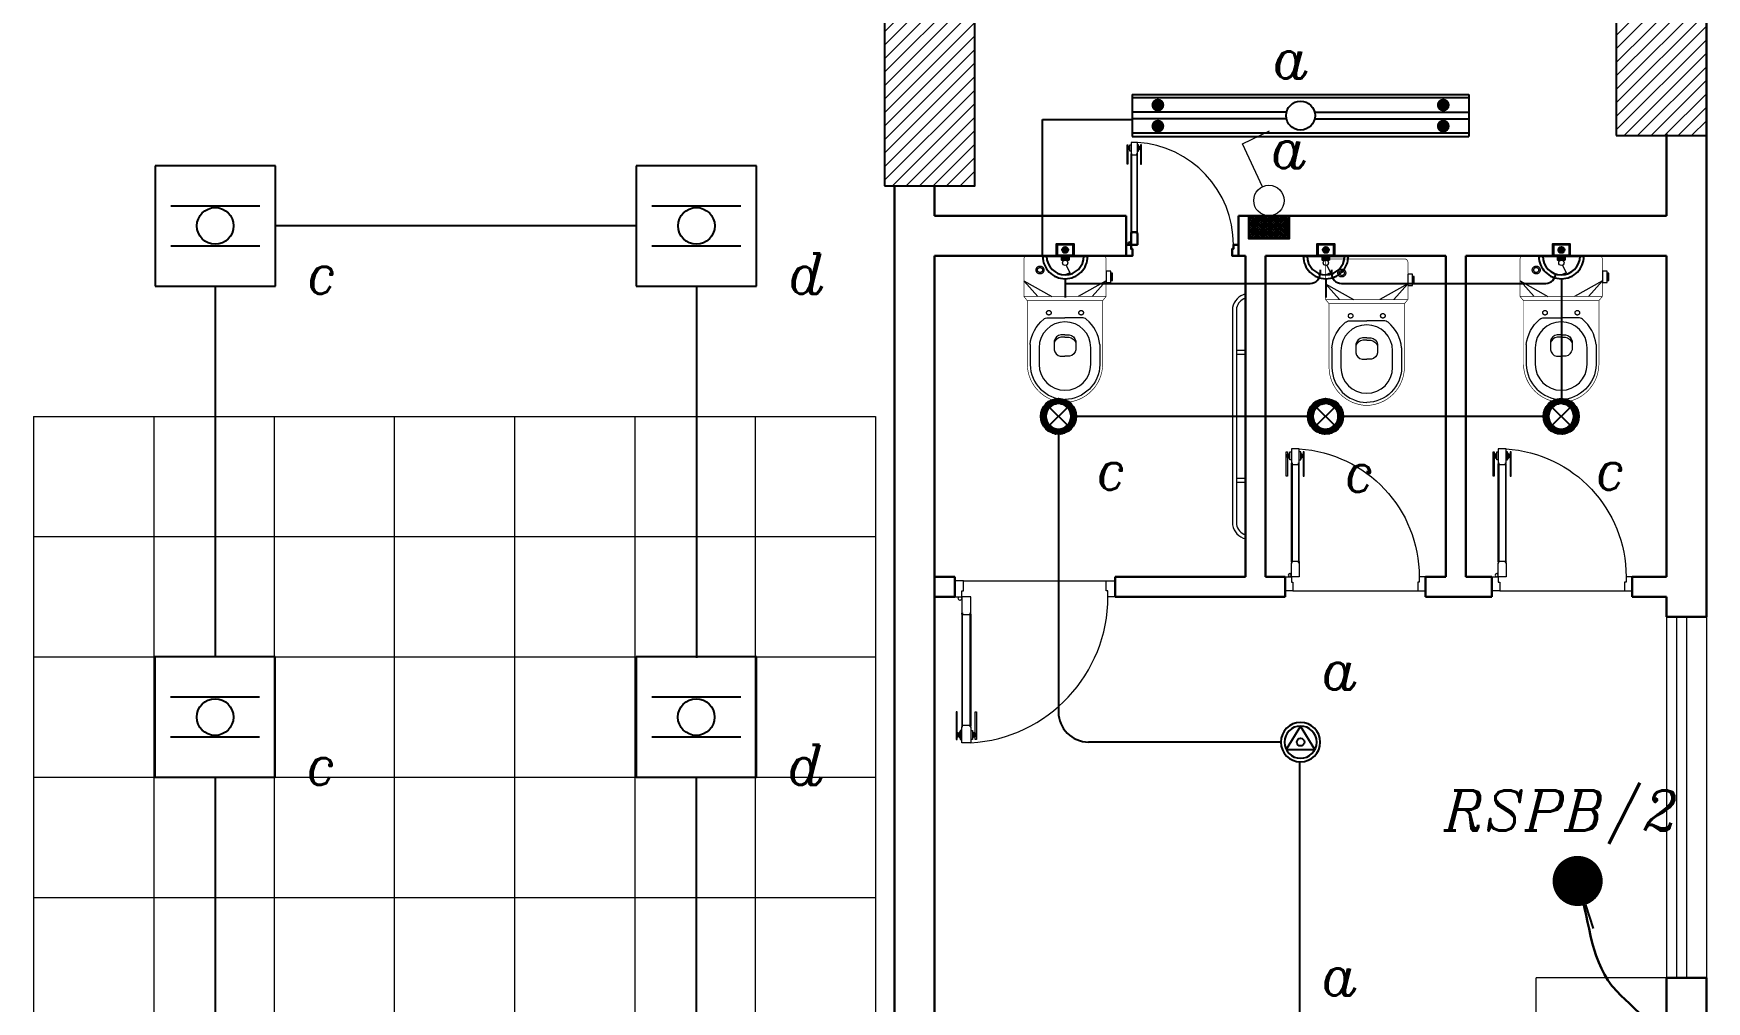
# Model space of a CAD drawing. Extents: x 990 to 1091, y 469 to 823.
# Drawn here: x 1048.02 to 1056.36, y 686.2 to 691.03 of the extents above; entities that cross this region are included whole.
import ezdxf

# ---------------------------------------------------------------- set-up
doc = ezdxf.new("R2010")
doc.units = 0
doc.header["$MEASUREMENT"] = 0
doc.linetypes.add('DASHED', pattern=[19.05, 12.7, -6.35])
doc.linetypes.add('DASHED2', pattern=[0.375, 0.25, -0.125])
doc.layers.get('0').update_dxf_attribs({"color": 252, "linetype": 'CONTINUOUS', "lineweight": 30})
for name, color, linetype, lineweight in [('Column', 252, 'CONTINUOUS', 25), ('DOOR', 252, 'CONTINUOUS', 9), ('elev', 252, 'CONTINUOUS', 9), ('Elevation', 252, 'CONTINUOUS', 18), ('Furn', 252, 'CONTINUOUS', 9), ('hatch', 252, 'CONTINUOUS', 9), ('LIGHT 2', 252, 'CONTINUOUS', 9), ('Wall', 252, 'CONTINUOUS', 30), ('WINDOW', 252, 'CONTINUOUS', 5)]:
    doc.layers.add(name, color=color, linetype=linetype, lineweight=lineweight)
for name, color, linetype in [('E-LIGHTING', 2, 'CONTINUOUS'), ('E-SWITCHES', 4, 'CONTINUOUS'), ('E-WIRING', 3, 'CONTINUOUS'), ('TEXT-ELC', 3, 'CONTINUOUS')]:
    doc.layers.add(name, color=color, linetype=linetype)
doc.styles.add('ROMANS', font='italic8.shx')
doc.dimstyles.get("Standard").update_dxf_attribs({"dimtxt": 0.12, "dimasz": 0.05, "dimexe": 0.18, "dimexo": 0.0625, "dimgap": 0.09, "dimtad": 0, "dimtih": 1, "dimtoh": 1, "dimzin": 0, "dimdsep": 46, "dimtxsty": 'Standard', "dimblk": 'DOT', "dimcen": 0.09, "dimadec": 0, "dimazin": 0, "dimtfac": 1, "dimtofl": 0, "dimtmove": 0, "dimatfit": 3, "dimldrblk": 'DOT', "dimfxl": 1, "dimtolj": 1, "dimtzin": 0, "dimarcsym": 0})

# ---------------------------------------------------------------- blocks, each defined once
blk = doc.blocks.new('A$C5C187BFD')
at = {"layer": 'Furn'}
for points in [[(0.0335, 0.1794), (0.0584, 0.1794), (0.0584, 0.1897), (0.0335, 0.1897)], [(0.0384, 0.1897), (0.0541, 0.1897), (0.0541, 0.1934), (0.0384, 0.1934)]]:
    blk.add_lwpolyline(points, close=True, dxfattribs=at)
at = {"layer": 'Furn', "const_width": 0.0014}
for points in [[(0.0978, 0.09), (0.0978, 0.1719), (0.0887, 0.1794), (0.0074, 0.1794, 0.463455), (0.0007, 0.1715), (0.0007, 0.09)], [(0.0978, 0.1719), (0.2367, 0.1719, -0.40227), (0.3187, 0.09)], [(0.0978, 0.09), (0.0978, 0.0082), (0.0887, 0.0007), (0.0074, 0.0007, -0.463455), (0.0007, 0.0086), (0.0007, 0.09)], [(0.0978, 0.0082), (0.2367, 0.0082, 0.40227), (0.3187, 0.09)]]:
    blk.add_lwpolyline(points, format="xyb", dxfattribs=at)
at = {"layer": 'Furn'}
for points in [[(0.0887, 0.1491), (0.0547, 0.1794), (0.0887, 0.1188)], [(0.1962, 0.1139), (0.1962, 0.114)], [(0.0887, 0.031), (0.0547, 0.0007), (0.0887, 0.0613)], [(0.1962, 0.0662), (0.1962, 0.0661)]]:
    blk.add_lwpolyline(points, dxfattribs=at)
at = {"layer": 'Furn', "const_width": 0.0014}
for points in [[(0.0887, 0.1794), (0.0887, 0.09)], [(0.0887, 0.0007), (0.0887, 0.09)]]:
    blk.add_lwpolyline(points, dxfattribs=at)
at = {"layer": 'Furn'}
for points in [[(0.1933, 0.1658, 0.198896), (0.1382, 0.1363, 0.197766), (0.1352, 0.1272), (0.1352, 0.09)], [(0.1933, 0.1658), (0.2366, 0.1658, -0.402045), (0.3125, 0.0899)], [(0.1717, 0.09), (0.1717, 0.0991, -0.300542), (0.1858, 0.1136), (0.2044, 0.1136, -0.297055), (0.2185, 0.1002), (0.2185, 0.09)], [(0.1769, 0.09), (0.1769, 0.0987, -0.279178), (0.1895, 0.1136, -1.386683)], [(0.1933, 0.0143, -0.198896), (0.1382, 0.0438, -0.197766), (0.1352, 0.0529), (0.1352, 0.09)], [(0.1717, 0.09), (0.1717, 0.081, 0.300542), (0.1858, 0.0665), (0.2044, 0.0665, 0.297055), (0.2185, 0.0798), (0.2185, 0.09)], [(0.1769, 0.09), (0.1769, 0.0813, 0.279178), (0.1895, 0.0665, 1.386683)], [(0.1933, 0.0143), (0.2366, 0.0143, 0.402045), (0.3125, 0.0902)]]:
    blk.add_lwpolyline(points, format="xyb", dxfattribs=at)
blk.add_lwpolyline([(0.2, 0.0338), (0.2362, 0.0338, 1), (0.2362, 0.1462), (0.2, 0.1462, 1)], format="xyb", close=True, dxfattribs=at)
at = {"layer": 'Furn', "linetype": 'DASHED2'}
for centre, radius in [((0.1241, 0.1251), 0.00494), ((0.0312, 0.0358), 0.00853), ((0.0312, 0.0358), 0.00538), ((0.1241, 0.055), 0.00494)]:
    blk.add_circle(centre, radius, dxfattribs=at)
blk = doc.blocks.new('d5')
at = {"layer": 'DOOR'}
for p, q in [((94.4132, -72.6216), (94.4132, -72.0617)), ((94.4171, -72.0617), (94.4171, -72.6216)), ((94.4545, -72.0617), (94.4545, -72.6216)), ((94.4584, -72.6216), (94.4584, -72.0617)), ((94.4491, -72.7861), (93.738, -72.7861))]:
    blk.add_line(p, q, dxfattribs=at)
for points in [[(94.3909, -72.1329), (94.3845, -72.1329), (94.3845, -71.995), (94.3909, -71.995)], [(94.4545, -72.0573), (94.4545, -72.0661), (94.4171, -72.0661), (94.4171, -72.0573), (94.4136, -72.0573), (94.4136, -71.9773), (94.4136, -71.9773), (94.458, -71.9773), (94.458, -72.0573)], [(94.4807, -72.1329), (94.4871, -72.1329), (94.4871, -71.995), (94.4807, -71.995)], [(94.4002, -72.0093), (94.3951, -72.0093), (94.3951, -72.0255), (94.4002, -72.0255)], [(94.4713, -72.0093), (94.4765, -72.0093), (94.4765, -72.0255), (94.4713, -72.0255)], [(94.4545, -72.6261), (94.4545, -72.6172), (94.4171, -72.6172), (94.4171, -72.6261), (94.4136, -72.6261), (94.4136, -72.7061), (94.4136, -72.7061), (94.458, -72.7061), (94.458, -72.6261)], [(93.6936, -72.7861), (93.6936, -72.7061), (93.7292, -72.7061), (93.7292, -72.7364), (93.7381, -72.7364), (93.738, -72.7861)], [(94.4936, -72.7861), (94.4936, -72.7061), (94.458, -72.7061), (94.458, -72.7364), (94.4491, -72.7364), (94.4491, -72.7861)]]:
    blk.add_lwpolyline(points, close=True, dxfattribs=at)
for points in [[(94.4047, -72.0312), (94.4002, -72.0312), (94.4002, -72.0036), (94.4047, -72.0036)], [(94.4136, -72.0395), (94.4047, -72.0395), (94.4047, -71.995), (94.4136, -71.995)], [(94.458, -72.0395), (94.4669, -72.0395), (94.4669, -71.995), (94.458, -71.995)], [(94.4669, -72.0312), (94.4713, -72.0312), (94.4713, -72.0036), (94.4669, -72.0036)]]:
    blk.add_lwpolyline(points, dxfattribs=at)
for points in [[(94.3909, -72.0095, -1), (94.3951, -72.0095), (94.3951, -72.0095), (94.3951, -72.0252), (94.3951, -72.0252, -1), (94.3909, -72.0252), (94.3909, -72.0252)], [(94.4171, -72.0657), (94.4171, -72.0657, -1), (94.4171, -72.0577)], [(94.4545, -72.0657), (94.4545, -72.0657, 1), (94.4545, -72.0577)], [(94.4807, -72.0095, 1), (94.4765, -72.0095), (94.4765, -72.0095), (94.4765, -72.0252), (94.4765, -72.0252, 1), (94.4807, -72.0252), (94.4807, -72.0252)], [(94.4171, -72.6177), (94.4171, -72.6177, 1), (94.4171, -72.6256)], [(94.4545, -72.6177), (94.4545, -72.6177, -1), (94.4545, -72.6256)]]:
    blk.add_lwpolyline(points, format="xyb", close=True, dxfattribs=at)
blk.add_circle((94.4669, -72.6972), 0.00889, dxfattribs=at)
blk.add_arc((94.4595, -72.7061), 0.7302, 93.60232, 180, dxfattribs=at)
blk = doc.blocks.new('60X60 IP SURFACE MOUNTED')
at = {"layer": 'E-LIGHTING', "color": 4, "linetype": 'ByBlock'}
for p, q in [((0.3, 0.3), (-0.3, 0.3)), ((-0.3, 0.3), (-0.3, -0.3)), ((0.3, -0.3), (0.3, 0.3)), ((-0.3, -0.3), (0.3, -0.3))]:
    blk.add_line(p, q, dxfattribs=at)
at = {"layer": 'E-LIGHTING', "color": 1, "linetype": 'ByBlock', "const_width": 0.01}
for points in [[(0.2225, 0.1), (-0.2225, 0.1)], [(0.2225, -0.1), (-0.2225, -0.1)]]:
    blk.add_lwpolyline(points, dxfattribs=at)
at = {"layer": 'E-LIGHTING', "color": 5}
blk.add_circle((0, 0), 0.0914, dxfattribs=at)
blk = doc.blocks.new('SOCKET WITH SWITCH')
at = {"layer": 'E-SWITCHES'}
h = blk.add_hatch(dxfattribs=at)
h.set_pattern_fill('ANSI37', scale=0.013169, angle=-0.01096, style=0)
h.set_pattern_definition([(44.98904, (-103.227853, -146.4244675), (-0.00116374538, 0.0011641907), []), (134.98904, (-103.227853, -146.4244675), (-0.0011641907, -0.00116374538), [])])
h.paths.add_polyline_path([(-95.5096, -110.8386, -0.000676), (-95.5096, -110.8386), (-95.528, -110.8386), (-95.528, -110.8597), (-95.4912, -110.8597), (-95.4912, -110.8386)])
blk.add_hatch(color=2, dxfattribs=at).paths.add_polyline_path([(-95.4938, -110.8927, 1), (-95.5254, -110.8927, 1)])
at = {"layer": 'E-SWITCHES', "color": 2}
for p, q in [((-95.5096, -110.7406), (-95.5096, -110.6421)), ((-95.3905, -110.8597), (-95.6287, -110.8597))]:
    blk.add_line(p, q, dxfattribs=at)
at = {"layer": 'E-SWITCHES', "lineweight": 15}
for p, q in [((-95.534, -110.7727), (-95.5096, -110.7612)), ((-95.5155, -110.8121), (-95.534, -110.7727))]:
    blk.add_line(p, q, dxfattribs=at)
at = {"layer": 'E-SWITCHES', "color": 2}
for points in [[(-95.5547, -110.8597), (-95.4645, -110.8597), (-95.4645, -110.9258), (-95.5547, -110.9258)], [(-95.5503, -110.864), (-95.4689, -110.864), (-95.4689, -110.9214), (-95.5503, -110.9214)]]:
    blk.add_lwpolyline(points, close=True, dxfattribs=at)
at = {"layer": 'E-SWITCHES'}
blk.add_lwpolyline([(-95.528, -110.8386), (-95.4912, -110.8386), (-95.4912, -110.8597), (-95.528, -110.8597)], close=True, dxfattribs=at)
at = {"layer": 'E-SWITCHES', "color": 2}
blk.add_circle((-95.5096, -110.8927), 0.0158, dxfattribs=at)
at = {"layer": 'E-SWITCHES', "lineweight": 15}
blk.add_circle((-95.5096, -110.8247), 0.0139, dxfattribs=at)
at = {"layer": 'E-SWITCHES', "color": 7, "linetype": 'DASHED'}
blk.add_arc((-95.5096, -110.8597), 0.1191, 0, 180, dxfattribs=at)
at = {"layer": 'E-SWITCHES', "color": 2}
blk.add_arc((-95.5096, -110.8597), 0.0985, 0, 180, dxfattribs=at)
blk = doc.blocks.new('Spot-26')
at = {"layer": 'E-LIGHTING'}
h = blk.add_hatch(dxfattribs=at)
h.set_pattern_fill('BRSTONE', color=81, scale=0.1, style=0)
h.paths.add_polyline_path([(-0.342, 0, 1), (0.342, 0, 1)])
h.paths.add_polyline_path([(-0.173, -0.173, -0.414214), (-0.173, 0.173, -2.414214)], flags=16)
at = {"layer": 'E-LIGHTING', "color": 2}
for p, q in [((-0.173, 0.173), (0.173, -0.173)), ((-0.173, -0.173), (0.173, 0.173))]:
    blk.add_line(p, q, dxfattribs=at)
at = {"layer": 'E-LIGHTING', "color": 6}
blk.add_circle((0, 0), 0.342, dxfattribs=at)
at = {"layer": 'E-LIGHTING', "color": 1}
for start, end in [(135, 225), (225, 135)]:
    blk.add_arc((0, 0), 0.245, start, end, dxfattribs=at)
blk = doc.blocks.new('1X26 W')
at = {"layer": 'E-LIGHTING', "color": 1}
for p, q in [((340715.2, 2316221.7), (340639, 2316096.5)), ((340791.1, 2316096.6), (340715.2, 2316221.4)), ((340639, 2316096.5), (340791.3, 2316096.5))]:
    blk.add_line(p, q, dxfattribs=at)
at = {"layer": 'E-LIGHTING', "color": 7}
blk.add_circle((340715.2, 2316135.9), 20.4, dxfattribs=at)
at = {"layer": 'E-LIGHTING', "color": 3, "extrusion": (0, 0, -1)}
blk.add_ellipse((340715.2, 2316135.9), major_axis=(-74.2, 74.2), ratio=1, start_param=5.497787, end_param=11.780972, dxfattribs=at)
at = {"layer": 'E-LIGHTING', "color": 2, "extrusion": (0, 0, -1)}
blk.add_ellipse((340715.2, 2316135.9), major_axis=(60.6, 60.6), ratio=1, start_param=3.926991, end_param=10.210176, dxfattribs=at)
blk = doc.blocks.new('2x36w fluorescent')
at = {"layer": 'E-LIGHTING'}
h = blk.add_hatch(color=1, dxfattribs=at)
edge = h.paths.add_edge_path()
edge.add_arc((2993.5972, 2263.9609), 0.0229, 90, 450, ccw=False)
h = blk.add_hatch(color=1, dxfattribs=at)
edge = h.paths.add_edge_path()
edge.add_arc((2994.6142, 2263.9609), 0.0229, 90, 450)
h = blk.add_hatch(color=1, dxfattribs=at)
edge = h.paths.add_edge_path()
edge.add_arc((2993.5972, 2263.8859), 0.0229, 90, 450, ccw=False)
h = blk.add_hatch(color=1, dxfattribs=at)
edge = h.paths.add_edge_path()
edge.add_arc((2994.6142, 2263.8859), 0.0229, 90, 450)
at = {"layer": 'E-LIGHTING', "color": 142, "linetype": 'ByBlock'}
for p, q in [((2993.5057, 2263.8484), (2993.5057, 2263.9984)), ((2994.7057, 2263.9984), (2993.5057, 2263.9984)), ((2994.7057, 2263.8484), (2994.7057, 2263.9984)), ((2994.7057, 2263.8484), (2993.5057, 2263.8484))]:
    blk.add_line(p, q, dxfattribs=at)
at = {"layer": 'E-LIGHTING', "color": 21, "linetype": 'ByBlock'}
for p, q in [((2993.5057, 2263.9865), (2994.7057, 2263.9865)), ((2994.0556, 2263.9352), (2993.5057, 2263.9352)), ((2994.0556, 2263.9115), (2993.5057, 2263.9115)), ((2994.1558, 2263.9352), (2994.7057, 2263.9352)), ((2994.1558, 2263.9115), (2994.7057, 2263.9115)), ((2993.5057, 2263.8602), (2994.7057, 2263.8602))]:
    blk.add_line(p, q, dxfattribs=at)
at = {"layer": 'E-LIGHTING', "color": 2, "linetype": 'ByBlock'}
blk.add_circle((2994.1057, 2263.9234), 0.0515, dxfattribs=at)
blk = doc.blocks.new('_Dot')
at = {"color": 0, "linetype": 'ByBlock', "lineweight": -2}
blk.add_line((-0.5, 0), (-1, 0), dxfattribs=at)
at = {"color": 0, "linetype": 'ByBlock', "const_width": 0.5}
blk.add_lwpolyline([(-0.25, 0, 1), (0.25, 0, 1)], format="xyb", close=True, dxfattribs=at)
blk = doc.blocks.new('SW2')
at = {"layer": 'E-SWITCHES'}
h = blk.add_hatch(dxfattribs=at)
h.set_pattern_fill('ANSI37', scale=0.1, style=0)
h.paths.add_polyline_path([(58.558, 270.24, -0.000676), (58.558, 270.24), (58.419, 270.24), (58.419, 270.08), (58.698, 270.08), (58.698, 270.24)])
at = {"layer": 'E-SWITCHES', "lineweight": 15}
for p, q in [((58.373, 270.74), (58.563, 270.83)), ((58.513, 270.442), (58.373, 270.74))]:
    blk.add_line(p, q, dxfattribs=at)
at = {"layer": 'E-SWITCHES'}
blk.add_lwpolyline([(58.419, 270.24), (58.698, 270.24), (58.698, 270.08), (58.419, 270.08)], close=True, dxfattribs=at)
at = {"layer": 'E-SWITCHES', "lineweight": 15}
blk.add_circle((58.558, 270.346), 0.106, dxfattribs=at)

msp = doc.modelspace()

# ---------------------------------------------------------------- hatches: boundary and pattern name
at = {"layer": 'hatch'}
h = msp.add_hatch(dxfattribs=at)
h.set_pattern_fill('ANSI31', color=256, scale=0.015, style=0)
h.set_pattern_definition([(45, (1234.8701, 352.948933), (-0.0336759605, 0.0336759605), [])])
h.paths.add_polyline_path([(1052.2629, 690.271), (1052.7129, 690.271), (1052.7129, 691.3711), (1052.2629, 691.3711)])
h = msp.add_hatch(dxfattribs=at)
h.set_pattern_fill('ANSI31', color=256, scale=0.015, style=0)
h.set_pattern_definition([(45, (1248.12009, 352.8989), (-0.0336759605, 0.0336759605), [])])
h.paths.add_polyline_path([(1055.9129, 690.521), (1056.3629, 690.521), (1056.3629, 691.321), (1055.9129, 691.321)])

# ---------------------------------------------------------------- linework, layer by layer
at = {"layer": 'Column'}
for points in [[(1052.2629, 690.271), (1052.7129, 690.271), (1052.7129, 691.3711), (1052.2629, 691.3711)], [(1055.9129, 690.521), (1056.3629, 690.521), (1056.3629, 691.321), (1055.9129, 691.321)]]:
    msp.add_lwpolyline(points, close=True, dxfattribs=at)
at = {"layer": 'DOOR'}
for p, q in [((1053.4926, 690.0361), (1053.4926, 690.4281)), ((1053.4954, 690.4281), (1053.4954, 690.0361)), ((1053.5215, 690.4281), (1053.5215, 690.0361)), ((1053.5243, 690.0361), (1053.5243, 690.4281)), ((1052.6574, 688.301), (1053.3685, 688.301)), ((1052.6574, 688.301), (1053.3685, 688.301)), ((1052.6481, 688.1366), (1052.6481, 687.5767)), ((1052.6481, 688.1366), (1052.6481, 687.5767)), ((1052.652, 687.5767), (1052.652, 688.1366)), ((1052.652, 687.5767), (1052.652, 688.1366)), ((1052.6894, 687.5767), (1052.6894, 688.1366)), ((1052.6894, 687.5767), (1052.6894, 688.1366)), ((1052.6933, 688.1366), (1052.6933, 687.5767)), ((1052.6933, 688.1366), (1052.6933, 687.5767))]:
    msp.add_line(p, q, dxfattribs=at)
for points in [[(1053.477, 690.3782), (1053.4725, 690.3782), (1053.4725, 690.4748), (1053.477, 690.4748)], [(1053.4954, 690.4312), (1053.4954, 690.425), (1053.5215, 690.425), (1053.5215, 690.4312), (1053.524, 690.4312), (1053.524, 690.4872), (1053.524, 690.4872), (1053.4929, 690.4872), (1053.4929, 690.4312)], [(1053.5399, 690.3782), (1053.5444, 690.3782), (1053.5444, 690.4748), (1053.5399, 690.4748)], [(1053.4835, 690.4648), (1053.4799, 690.4648), (1053.4799, 690.4535), (1053.4835, 690.4535)], [(1053.5333, 690.4648), (1053.5369, 690.4648), (1053.5369, 690.4535), (1053.5333, 690.4535)], [(1052.6129, 688.301), (1052.6129, 688.221), (1052.6485, 688.221), (1052.6485, 688.2514), (1052.6574, 688.2514), (1052.6574, 688.301)], [(1052.6129, 688.301), (1052.6129, 688.221), (1052.6485, 688.221), (1052.6485, 688.2514), (1052.6574, 688.2514), (1052.6574, 688.301)], [(1053.4129, 688.301), (1053.4129, 688.221), (1053.3773, 688.221), (1053.3773, 688.2514), (1053.3684, 688.2514), (1053.3685, 688.301)], [(1053.4129, 688.301), (1053.4129, 688.221), (1053.3773, 688.221), (1053.3773, 688.2514), (1053.3684, 688.2514), (1053.3685, 688.301)], [(1052.652, 688.1411), (1052.652, 688.1322), (1052.6894, 688.1322), (1052.6894, 688.1411), (1052.6929, 688.1411), (1052.6929, 688.221), (1052.6929, 688.221), (1052.6485, 688.221), (1052.6485, 688.1411)], [(1052.652, 688.1411), (1052.652, 688.1322), (1052.6894, 688.1322), (1052.6894, 688.1411), (1052.6929, 688.1411), (1052.6929, 688.221), (1052.6929, 688.221), (1052.6485, 688.221), (1052.6485, 688.1411)], [(1052.6258, 687.6479), (1052.6194, 687.6479), (1052.6194, 687.51), (1052.6258, 687.51)], [(1052.6258, 687.6479), (1052.6194, 687.6479), (1052.6194, 687.51), (1052.6258, 687.51)], [(1052.7156, 687.6479), (1052.7221, 687.6479), (1052.7221, 687.51), (1052.7156, 687.51)], [(1052.7156, 687.6479), (1052.7221, 687.6479), (1052.7221, 687.51), (1052.7156, 687.51)], [(1052.652, 687.5722), (1052.652, 687.5811), (1052.6894, 687.5811), (1052.6894, 687.5722), (1052.6929, 687.5722), (1052.6929, 687.4923), (1052.6929, 687.4923), (1052.6485, 687.4923), (1052.6485, 687.5722)], [(1052.652, 687.5722), (1052.652, 687.5811), (1052.6894, 687.5811), (1052.6894, 687.5722), (1052.6929, 687.5722), (1052.6929, 687.4923), (1052.6929, 687.4923), (1052.6485, 687.4923), (1052.6485, 687.5722)], [(1052.6352, 687.5243), (1052.63, 687.5243), (1052.63, 687.5405), (1052.6352, 687.5405)], [(1052.6352, 687.5243), (1052.63, 687.5243), (1052.63, 687.5405), (1052.6352, 687.5405)], [(1052.7063, 687.5243), (1052.7114, 687.5243), (1052.7114, 687.5405), (1052.7063, 687.5405)], [(1052.7063, 687.5243), (1052.7114, 687.5243), (1052.7114, 687.5405), (1052.7063, 687.5405)]]:
    msp.add_lwpolyline(points, close=True, dxfattribs=at)
for points in [[(1053.477, 690.4646, -1), (1053.4799, 690.4646), (1053.4799, 690.4646), (1053.4799, 690.4536), (1053.4799, 690.4536, -1), (1053.477, 690.4536), (1053.477, 690.4536)], [(1053.5399, 690.4646, 1), (1053.5369, 690.4646), (1053.5369, 690.4646), (1053.5369, 690.4536), (1053.5369, 690.4536, 1), (1053.5399, 690.4536), (1053.5399, 690.4536)], [(1053.4954, 690.4253), (1053.4954, 690.4253, -1), (1053.4954, 690.4309)], [(1053.5215, 690.4253), (1053.5215, 690.4253, 1), (1053.5215, 690.4309)], [(1052.652, 688.1326), (1052.652, 688.1326, -1), (1052.652, 688.1406)], [(1052.652, 688.1326), (1052.652, 688.1326, -1), (1052.652, 688.1406)], [(1052.6894, 688.1326), (1052.6894, 688.1326, 1), (1052.6894, 688.1406)], [(1052.6894, 688.1326), (1052.6894, 688.1326, 1), (1052.6894, 688.1406)], [(1052.652, 687.5807), (1052.652, 687.5807, 1), (1052.652, 687.5727)], [(1052.652, 687.5807), (1052.652, 687.5807, 1), (1052.652, 687.5727)], [(1052.6894, 687.5807), (1052.6894, 687.5807, -1), (1052.6894, 687.5727)], [(1052.6894, 687.5807), (1052.6894, 687.5807, -1), (1052.6894, 687.5727)], [(1052.6258, 687.5245, 1), (1052.63, 687.5245), (1052.63, 687.5245), (1052.63, 687.5402), (1052.63, 687.5402, 1), (1052.6258, 687.5402), (1052.6258, 687.5402)], [(1052.6258, 687.5245, 1), (1052.63, 687.5245), (1052.63, 687.5245), (1052.63, 687.5402), (1052.63, 687.5402, 1), (1052.6258, 687.5402), (1052.6258, 687.5402)], [(1052.7156, 687.5245, -1), (1052.7114, 687.5245), (1052.7114, 687.5245), (1052.7114, 687.5402), (1052.7114, 687.5402, -1), (1052.7156, 687.5402), (1052.7156, 687.5402)], [(1052.7156, 687.5245, -1), (1052.7114, 687.5245), (1052.7114, 687.5245), (1052.7114, 687.5402), (1052.7114, 687.5402, -1), (1052.7156, 687.5402), (1052.7156, 687.5402)]]:
    msp.add_lwpolyline(points, format="xyb", close=True, dxfattribs=at)
for points in [[(1053.4866, 690.4495), (1053.4835, 690.4495), (1053.4835, 690.4688), (1053.4866, 690.4688)], [(1053.4929, 690.4436), (1053.4866, 690.4436), (1053.4866, 690.4748), (1053.4929, 690.4748)], [(1053.524, 690.4436), (1053.5302, 690.4436), (1053.5302, 690.4748), (1053.524, 690.4748)], [(1053.5302, 690.4495), (1053.5333, 690.4495), (1053.5333, 690.4688), (1053.5302, 690.4688)], [(1052.6396, 687.5462), (1052.6352, 687.5462), (1052.6352, 687.5186), (1052.6396, 687.5186)], [(1052.6396, 687.5462), (1052.6352, 687.5462), (1052.6352, 687.5186), (1052.6396, 687.5186)], [(1052.6485, 687.5545), (1052.6396, 687.5545), (1052.6396, 687.51), (1052.6485, 687.51)], [(1052.6485, 687.5545), (1052.6396, 687.5545), (1052.6396, 687.51), (1052.6485, 687.51)], [(1052.6929, 687.5545), (1052.7018, 687.5545), (1052.7018, 687.51), (1052.6929, 687.51)], [(1052.6929, 687.5545), (1052.7018, 687.5545), (1052.7018, 687.51), (1052.6929, 687.51)], [(1052.7018, 687.5462), (1052.7063, 687.5462), (1052.7063, 687.5186), (1052.7018, 687.5186)], [(1052.7018, 687.5462), (1052.7063, 687.5462), (1052.7063, 687.5186), (1052.7018, 687.5186)]]:
    msp.add_lwpolyline(points, dxfattribs=at)
msp.add_circle((1052.6396, 688.2122), 0.00889, dxfattribs=at)
msp.add_circle((1052.6396, 688.2122), 0.00889, dxfattribs=at)
for centre, radius, start, end in [((1053.4919, 689.977), 0.5112, 360, 86.39768), ((1052.647, 688.221), 0.7302, 273.60232, 0), ((1052.647, 688.221), 0.7302, 273.60232, 0)]:
    msp.add_arc(centre, radius, start, end, dxfattribs=at)
at = {"layer": 'E-WIRING', "color": 3}
for p, q in [((1053.0515, 689.9197), (1053.0515, 690.6018)), ((1053.0515, 690.6018), (1053.4982, 690.6018, 0.05)), ((1051.0246, 690.0708), (1049.2246, 690.0708))]:
    msp.add_line(p, q, dxfattribs=at)
at = {"layer": 'E-WIRING', "linetype": 'Continuous'}
for p, q in [((1054.4356, 689.8516), (1054.4356, 689.834)), ((1054.4924, 689.8516), (1054.4924, 689.834)), ((1048.9246, 689.7708), (1048.9246, 687.9208)), ((1051.3246, 689.7708), (1051.3246, 687.9167)), ((1053.164, 689.784), (1054.3856, 689.784)), ((1054.5424, 689.784), (1055.5606, 689.784)), ((1055.6395, 689.784), (1055.6395, 689.2092)), ((1054.3748, 689.121), (1053.2188, 689.121)), ((1055.5498, 689.121), (1054.5511, 689.121)), ((1053.1306, 689.0328), (1053.1306, 687.6467)), ((1054.2395, 687.4967), (1053.2806, 687.4967)), ((1054.3332, 687.3977), (1054.3332, 686.1443)), ((1048.9239, 687.3207), (1048.9239, 685.5208)), ((1051.3239, 687.321), (1051.3239, 685.521))]:
    msp.add_line(p, q, dxfattribs=at)
for centre, radius, start, end in [((1054.3856, 689.834), 0.05, 270, 0), ((1054.5424, 689.834), 0.05, 180, 270), ((1055.5606, 689.834), 0.05, 270, 0), ((1053.2806, 687.6467), 0.15, 180, 270)]:
    msp.add_arc(centre, radius, start, end, dxfattribs=at)
at = {"layer": 'elev', "linetype": 'Continuous'}
for p, q in [((1048.0179, 689.121), (1048.0179, 683.721)), ((1048.0179, 689.121), (1052.2179, 689.121)), ((1048.6179, 689.121), (1048.6179, 683.721)), ((1049.2179, 689.121), (1049.2179, 683.721)), ((1049.8179, 689.121), (1049.8179, 683.721)), ((1050.4179, 689.121), (1050.4179, 683.721)), ((1051.0179, 689.121), (1051.0179, 683.721)), ((1051.6179, 689.121), (1051.6179, 683.721)), ((1052.2179, 689.121), (1052.2179, 683.721)), ((1048.0179, 688.521), (1052.2179, 688.521)), ((1048.0179, 687.921), (1052.2179, 687.921)), ((1048.0179, 687.321), (1052.2179, 687.321)), ((1048.0179, 686.721), (1052.2179, 686.721))]:
    msp.add_line(p, q, dxfattribs=at)
at = {"layer": 'Elevation', "linetype": 'Continuous'}
msp.add_line((1056.3629, 688.121), (1056.3629, 686.321), dxfattribs=at)
at = {"layer": 'Furn'}
for p, q in [((1053.9982, 689.6644), (1053.9982, 688.5795)), ((1054.0182, 689.6619), (1054.0182, 688.5816)), ((1054.0182, 689.4509), (1054.0629, 689.4509)), ((1054.0182, 689.4309), (1054.0629, 689.4309)), ((1054.0182, 688.8126), (1054.0629, 688.8126)), ((1054.0182, 688.7926), (1054.0629, 688.7926))]:
    msp.add_line(p, q, dxfattribs=at)
at = {"layer": 'Furn', "linetype": 'Continuous'}
msp.add_line((1056.1629, 686.3208), (1055.5129, 686.3208), dxfattribs=at)
msp.add_lwpolyline([(1055.5129, 683.521), (1055.5129, 686.3208)], dxfattribs=at)
at = {"layer": 'Furn'}
for centre, radius, start, end in [((1054.0868, 689.6435), 0.091, 105.18015, 166.75203), ((1054.0868, 689.6435), 0.071, 109.61221, 164.99146), ((1054.0875, 688.597), 0.091, 191.06785, 254.34359), ((1054.0875, 688.597), 0.071, 192.53628, 249.7618)]:
    msp.add_arc(centre, radius, start, end, dxfattribs=at)
at = {"layer": 'Wall'}
for p in [(1056.3629, 691.321), (1056.3629, 690.9211)]:
    msp.add_line(p, (1056.3629, 688.121), dxfattribs=at)
at = {"layer": 'Wall', "linetype": 'Continuous'}
for p, q in [((1056.1629, 690.121), (1056.1629, 690.5299)), ((1053.468, 690.1215), (1052.5129, 690.1217)), ((1053.468, 690.1215), (1052.5129, 690.1217)), ((1053.468, 689.921), (1053.468, 690.1215)), ((1056.1629, 690.121), (1054.028, 690.1214)), ((1056.1629, 690.121), (1054.028, 690.1214)), ((1054.028, 689.921), (1054.028, 690.1214)), ((1053.468, 689.921), (1052.5129, 689.921)), ((1053.468, 689.921), (1052.5129, 689.921)), ((1053.468, 689.921), (1052.5129, 689.921)), ((1054.028, 689.921), (1054.0629, 689.921)), ((1054.0629, 688.321), (1054.0629, 689.921)), ((1055.0629, 689.921), (1054.1629, 689.921)), ((1055.0629, 689.921), (1054.1629, 689.921)), ((1054.1629, 688.321), (1054.1629, 689.921)), ((1055.0629, 688.321), (1055.0629, 689.921)), ((1056.1629, 689.921), (1055.1629, 689.921)), ((1056.1629, 689.921), (1055.1629, 689.921)), ((1055.1629, 688.321), (1055.1629, 689.921)), ((1056.1629, 688.321), (1056.1629, 689.921)), ((1052.6129, 688.321), (1052.5129, 688.321)), ((1052.6129, 688.321), (1052.5129, 688.321)), ((1052.6129, 688.321), (1052.6129, 688.221)), ((1052.6129, 688.321), (1052.6129, 688.221)), ((1053.4129, 688.321), (1053.4129, 688.221)), ((1054.0629, 688.321), (1053.4129, 688.321)), ((1053.4129, 688.321), (1053.4129, 688.221)), ((1054.2613, 688.321), (1054.1629, 688.321)), ((1054.2613, 688.321), (1054.2613, 688.221)), ((1055.0629, 688.321), (1054.9613, 688.321)), ((1054.9613, 688.321), (1054.9613, 688.221)), ((1055.2928, 688.321), (1055.1629, 688.321)), ((1055.2928, 688.321), (1055.2928, 688.221)), ((1055.9928, 688.321), (1055.9928, 688.221)), ((1055.9928, 688.321), (1056.1629, 688.321)), ((1052.6129, 688.221), (1052.5129, 688.221)), ((1052.6129, 688.221), (1052.5129, 688.221)), ((1054.2613, 688.221), (1053.4129, 688.221)), ((1055.2928, 688.221), (1054.9613, 688.221)), ((1055.9928, 688.221), (1056.1629, 688.221)), ((1056.0928, 688.221), (1056.1629, 688.221)), ((1056.1629, 688.121), (1056.1629, 688.221)), ((1056.1629, 688.121), (1056.1629, 688.221)), ((1056.1629, 688.121), (1056.1629, 688.1211)), ((1056.3629, 688.121), (1056.1629, 688.121)), ((1056.3629, 688.121), (1056.1629, 688.121)), ((1056.3629, 686.321), (1056.1629, 686.321)), ((1056.3629, 686.321), (1056.3629, 683.121))]:
    msp.add_line(p, q, dxfattribs=at)
for points in [[(1052.3129, 683.121), (1052.3129, 690.271)], [(1052.5129, 690.1217), (1052.5129, 690.271)], [(1052.5129, 685.321), (1052.5129, 689.921)], [(1056.1629, 683.121), (1056.1629, 686.321)]]:
    msp.add_lwpolyline(points, dxfattribs=at)
for points in [[(1053.468, 689.921), (1053.468, 689.977), (1053.4929, 689.977), (1053.4929, 689.9558), (1053.4991, 689.9558), (1053.4991, 689.921)], [(1053.4954, 690.033), (1053.4954, 690.0393), (1053.5215, 690.0393), (1053.5215, 690.033), (1053.524, 690.033), (1053.524, 689.977), (1053.524, 689.977), (1053.4929, 689.977), (1053.4929, 690.033)], [(1054.028, 689.921), (1054.028, 689.977), (1054.003, 689.977), (1054.003, 689.9558), (1053.9968, 689.9558), (1053.9969, 689.921)]]:
    msp.add_lwpolyline(points, close=True, dxfattribs=at)
for points in [[(1053.4954, 690.0389), (1053.4954, 690.0389, 1), (1053.4954, 690.0334)], [(1053.5215, 690.0389), (1053.5215, 690.0389, -1), (1053.5215, 690.0334)]]:
    msp.add_lwpolyline(points, format="xyb", close=True, dxfattribs=at)
msp.add_circle((1053.4866, 689.9833), 0.00622, dxfattribs=at)
at = {"layer": 'WINDOW'}
for p, q in [((1056.1629, 688.121), (1056.1629, 686.321)), ((1056.2129, 688.121), (1056.2129, 686.321)), ((1056.2629, 688.121), (1056.2629, 686.321))]:
    msp.add_line(p, q, dxfattribs=at)

# ---------------------------------------------------------------- block references
at = {"layer": 'E-LIGHTING', "xscale": 1.3996951370857, "yscale": 1.3996951370857, "zscale": 1.3996951370857, "rotation": 180}
msp.add_blockref('2x36w fluorescent', (5245.1732, 3859.4235, 0.05), dxfattribs=at)
at = {"layer": 'E-LIGHTING', "linetype": 'Continuous'}
for p in [(1048.9246, 690.0708), (1051.3246, 690.0708), (1048.9239, 687.621), (1051.3239, 687.621)]:
    msp.add_blockref('60X60 IP SURFACE MOUNTED', p, dxfattribs=at)
at = {"layer": 'E-LIGHTING'}
for name, p, xscale, yscale, zscale in [('Spot-26', (1053.1306, 689.121), 0.2580479991436277, 0.2580479991436277, 0.2580479991436277), ('Spot-26', (1054.4629, 689.121), 0.2580479991436277, 0.2580479991436277, 0.2580479991436277), ('Spot-26', (1055.6379, 689.121), 0.2580479991436277, 0.2580479991436277, 0.2580479991436277), ('1X26 W', (734.9175, -1483.8814), 0.0009375000000773, 0.0009375000000773, 0.0009375000000773)]:
    msp.add_blockref(name, p, dxfattribs=dict(at, xscale=xscale, yscale=yscale, zscale=zscale))
at = {"layer": 'E-SWITCHES', "xscale": 0.7165827312869624, "yscale": 0.7165827312869624, "zscale": 0.7165827312869624}
msp.add_blockref('SW2', (1012.2186, 496.4721), dxfattribs=at)
at = {"layer": 'E-SWITCHES', "xscale": 0.9445000459564878, "yscale": 0.9445000459564878, "zscale": 0.9445000459564878, "rotation": 180}
for p in [(962.9552, 585.2127), (964.2552, 585.2127), (965.4302, 585.2127)]:
    msp.add_blockref('SOCKET WITH SWITCH', p, dxfattribs=at)
at = {"layer": 'Furn', "xscale": 2.296550155765288, "yscale": 2.296550155765288, "zscale": 2.296550155765288, "rotation": 270}
for p in [(1052.9562, 689.9226), (1054.4613, 689.9073), (1055.4312, 689.9226)]:
    msp.add_blockref('A$C5C187BFD', p, dxfattribs=at)
at = {"layer": 'LIGHT 2', "xscale": -0.8750000000000531, "yscale": 0.8750000000000531, "zscale": 0.8750000000000531}
for p in [(1136.9432, 751.9388), (1137.9747, 751.9388)]:
    msp.add_blockref('d5', p, dxfattribs=at)

# ---------------------------------------------------------------- texts
at = {"layer": 'TEXT-ELC', "color": 0, "style": 'ROMANS'}
msp.add_text('RSPB/2', height=0.2, dxfattribs=at).set_placement((1055.053, 687.0553, -162.9789))
at = {"layer": 'TEXT-ELC', "color": 0, "char_height": 0.2, "width": 0.04491, "attachment_point": 1, "style": 'ROMANS'}
for s, insert in [('a', (1054.1946, 691.0067, -2.4027)), ('a', (1054.1854, 690.5588)), ('d', (1051.7792, 689.9325)), ('c', (1049.3792, 689.9325)), ('c', (1053.3168, 688.9549)), ('c', (1055.8068, 688.9549)), ('c', (1054.5543, 688.9437)), ('a', (1054.4383, 687.958)), ('d', (1051.7752, 687.4825)), ('c', (1049.3752, 687.4825)), ('a', (1054.4383, 686.433))]:
    msp.add_mtext(s, dxfattribs=dict(at, insert=insert))

# ---------------------------------------------------------------- leaders
at = {"layer": 'TEXT-ELC', "color": 0, "path_type": 1}
msp.add_leader([(1055.72, 686.8037), (1055.8913, 686.2812), (1055.9731, 686.197), (1056.0692, 686.1047)], dimstyle='Standard', override={"dimasz": 0.25, "dimfxl": 0.15}, dxfattribs=at)

doc.saveas('drawing.dxf')
